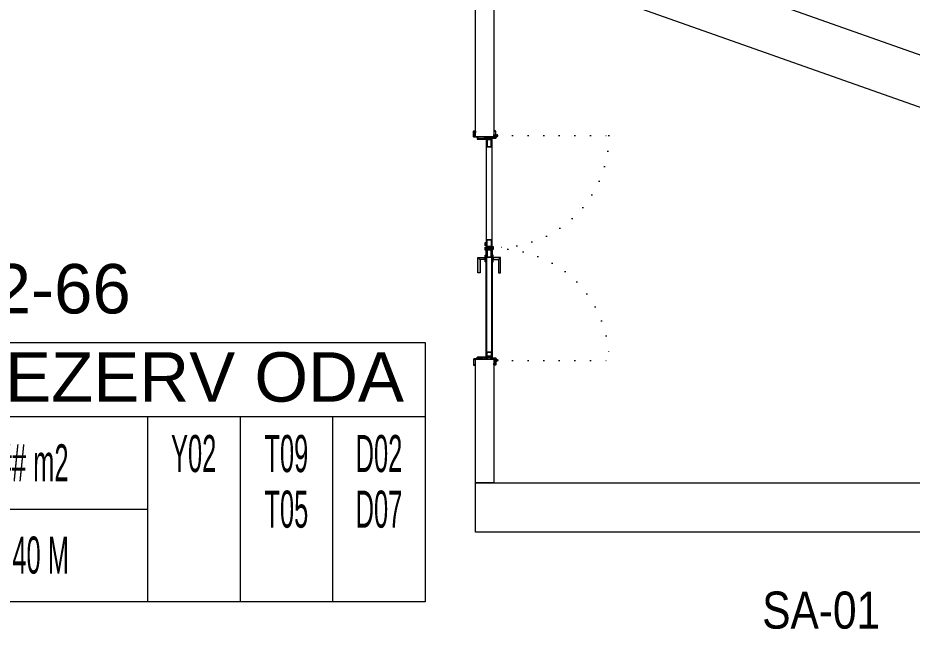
# Model space of a CAD drawing. Header units: metres. Extents: x -13621 to 152406, y -16073 to 22221.
# Drawn here: x 4535 to 5259, y 6551 to 7046 of the extents above; entities that cross this region are included whole.
import ezdxf
from ezdxf.enums import TextEntityAlignment as Align

# ---------------------------------------------------------------- set-up
doc = ezdxf.new("R2010")
doc.units = ezdxf.units.M
doc.header["$LTSCALE"] = 100
doc.header["$MEASUREMENT"] = 0
doc.linetypes.add('DOT2', pattern=[0.125, 0, -0.125])
doc.linetypes.add('HIDDEN', pattern=[0.375, 0.25, -0.125])
doc.layers.get('0').update_dxf_attribs({"color": 9, "lineweight": 9})
for name, color, linetype, lineweight in [('00', 9, 'Continuous', 9), ('01', 9, 'Continuous', 9), ('05S', 9, 'Continuous', 9), ('06B', 9, 'Continuous', 9), ('06C', 9, 'Continuous', 9), ('09', 9, 'Continuous', 9), ('10', 9, 'Continuous', 9), ('20', 9, 'DOT2', 9), ('21', 9, 'Continuous', 9), ('21_mahal200', 9, 'Continuous', 9)]:
    doc.layers.add(name, color=color, linetype=linetype, lineweight=lineweight)
doc.styles.add('Arial', font='arial.ttf', dxfattribs={"height": 2.5})
doc.styles.add('MuuM_TEXT-STANDART', font='ARIALN.TTF')

# ---------------------------------------------------------------- blocks, each defined once
blk = doc.blocks.new('2.bod.sitatik')
at = {"layer": '01'}
for points in [[(10945.13, -4163.64), (9032.01, -3217.48), (6612.68, -2131.83), (4752.35, -1474.85)], [(4764.16, -1436.6), (6627.56, -2094.66), (9049.07, -3181.3), (10964.62, -4128.65)]]:
    blk.add_lwpolyline(points, dxfattribs=at)
blk.add_lwpolyline([(4905, -1960), (5355, -1960), (5355, -2240), (5355, -2240), (5355, -2590), (4905, -2590), (4905, -2550), (5315, -2550), (5315, -2280), (4905, -2280), (4905, -2240), (5315, -2240), (5315, -2000), (4905, -2000), (4905, -1960)], close=True, dxfattribs=at)
blk = doc.blocks.new('prf-scr2')
at = {"linetype": 'DOT2', "ltscale": 10}
blk.add_line((0, 0.19), (0, -1.06), dxfattribs=at)
for p, q in [((0.09, -0.24), (-0.09, -0.2)), ((-0.09, -0.24), (0.09, -0.28)), ((0.09, -0.32), (-0.09, -0.28)), ((-0.09, -0.32), (0.09, -0.36)), ((0.09, -0.4), (-0.09, -0.36)), ((-0.09, -0.4), (0.09, -0.44)), ((0.09, -0.48), (-0.09, -0.44)), ((-0.09, -0.48), (0.09, -0.52)), ((0.09, -0.56), (-0.09, -0.52)), ((-0.09, -0.56), (0.09, -0.6)), ((0.09, -0.64), (-0.09, -0.6)), ((-0.09, -0.64), (0.09, -0.68)), ((0.09, -0.72), (-0.09, -0.68)), ((-0.09, -0.72), (0.09, -0.76)), ((0.06, -0.84), (-0.08, -0.76)), ((-0.07, -0.8), (0.06, -0.84)), ((0.09, -0.17), (0, -0.15)), ((0, -0.18), (0.09, -0.2))]:
    blk.add_line(p, q)
blk.add_lwpolyline([(0.23, 0), (-0.23, 0), (-0.23, -0.01), (-0.12, -0.14), (0.12, -0.14), (0.23, -0.01), (0.23, 0)], close=True)
for points in [[(0.23, -0.01), (-0.23, -0.01)], [(-0.09, -0.14), (-0.09, -0.2), (-0.12, -0.22), (-0.12, -0.23), (-0.09, -0.24), (-0.09, -0.28), (-0.12, -0.3), (-0.12, -0.31), (-0.09, -0.32), (-0.09, -0.36), (-0.12, -0.38), (-0.12, -0.39), (-0.09, -0.4), (-0.09, -0.44), (-0.12, -0.46), (-0.12, -0.46), (-0.09, -0.48), (-0.09, -0.52), (-0.12, -0.54), (-0.12, -0.54), (-0.09, -0.56), (-0.09, -0.6), (-0.12, -0.62), (-0.12, -0.62), (-0.09, -0.64), (-0.09, -0.68), (-0.12, -0.69), (-0.12, -0.7), (-0.09, -0.72), (-0.09, -0.73), (-0.08, -0.76), (-0.1, -0.77), (-0.1, -0.78), (-0.07, -0.8), (-0.01, -0.94), (0, -0.95), (0.01, -0.94), (0.08, -0.76), (0.09, -0.76), (0.12, -0.74), (0.12, -0.73), (0.09, -0.72), (0.09, -0.68), (0.12, -0.66), (0.12, -0.66), (0.09, -0.64), (0.09, -0.6), (0.12, -0.58), (0.12, -0.58), (0.09, -0.56), (0.09, -0.52), (0.12, -0.5), (0.12, -0.5), (0.09, -0.48), (0.09, -0.44), (0.12, -0.43), (0.12, -0.42), (0.09, -0.4), (0.09, -0.36), (0.12, -0.35), (0.12, -0.34), (0.09, -0.32), (0.09, -0.28), (0.12, -0.27), (0.12, -0.26), (0.09, -0.24), (0.09, -0.2), (0.12, -0.19), (0.12, -0.18), (0.09, -0.17), (0.09, -0.14)]]:
    blk.add_lwpolyline(points)
blk = doc.blocks.new('gr-p-barel kilitli kapı kolu')
at = {"layer": '05S'}
h = blk.add_hatch(color=256, dxfattribs=at)
h.paths.add_polyline_path([(1.3, 0.8), (-1.3, 0.8), (-1.3, 0.7), (1.3, 0.7)])
h.paths.add_polyline_path([(2.75, 0.7), (-2.75, 0.7), (-2.75, 0), (2.75, 0)])
h.paths.add_polyline_path([(-11.7, 4.9), (-11.7, 6.7), (0.9, 6.7), (0.9, 0.8), (-0.9, 0.8), (-0.9, 4.9)])
at = {"flags": 128}
for points in [[(-0.9, 0.8), (-0.9, 4.9), (-11.7, 4.9), (-11.7, 6.7), (0.9, 6.7), (0.9, 0.8)], [(-0.8, 5), (0.8, 6.6)]]:
    blk.add_lwpolyline(points, dxfattribs=at)
blk.add_lwpolyline([(-2.75, 0), (-2.75, 0.7), (2.75, 0.7), (2.75, 0)])
blk.add_lwpolyline([(-1.3, 0.7), (1.3, 0.7), (1.3, 0.8), (-1.3, 0.8)], close=True)
blk = doc.blocks.new('p-de-02')
at = {"layer": '06C'}
blk.add_lwpolyline([(106.3, -16.61, 1), (106.3, -15.81), (104.3, -15.81), (104.3, -16.61), (106.41, -16.61)], format="xyb", dxfattribs=at)
blk.add_arc((106.3, -16.21), 0.5, 233.1301, 126.8699, dxfattribs=at)
at = {"layer": '09'}
for p, q in [((108.1, -16.71), (108.1, -16.55)), ((108.2, -16.71), (108.2, -16.55)), ((108.3, -16.55), (108.3, -16.71)), ((108.4, -16.71), (108.4, -16.55)), ((108.5, -16.55), (108.5, -16.71)), ((108.6, -16.71), (108.6, -16.55)), ((108.7, -16.55), (108.7, -16.71)), ((108.8, -16.55), (108.8, -16.71)), ((109.3, -21.85), (109.3, -21.7)), ((109.4, -21.7), (109.4, -21.85)), ((109.5, -21.85), (109.5, -21.7)), ((109.6, -21.7), (109.6, -21.85)), ((109.7, -21.85), (109.7, -21.7)), ((109.8, -21.7), (109.8, -21.85)), ((109.9, -21.85), (109.9, -21.7)), ((110, -21.85), (110, -21.7))]:
    blk.add_line(p, q, dxfattribs=at)
at = {"layer": '10'}
for points in [[(14.2, -6.8, -0.414214), (14.3, -6.7), (18.7, -6.7, -0.414214), (18.8, -6.8), (18.8, -14.1), (19, -14.1), (19, -6.8, 0.414214), (18.7, -6.5), (14.3, -6.5, 0.414214), (14, -6.8), (14, -7.7, 0.414214), (14.3, -8), (15.4, -8), (15.4, -7.8), (14.3, -7.8, -0.414214), (14.2, -7.7)], [(203.4, -6.8, 0.414214), (203.3, -6.7), (198.9, -6.7, 0.414214), (198.8, -6.8), (198.8, -14.1), (198.6, -14.1), (198.6, -6.8, -0.414214), (198.9, -6.5), (203.3, -6.5, -0.414214), (203.6, -6.8), (203.6, -7.7, -0.414214), (203.3, -8), (202.2, -8), (202.2, -7.8), (203.3, -7.8, 0.414214), (203.4, -7.7)], [(19, -9.7, -0.414214), (19.3, -9.4), (20.3, -9.4, -0.414214), (20.6, -9.7), (20.6, -16.1, -0.414214), (20.3, -16.4, -0.414214), (20, -16.1), (20, -15.2), (19, -15.2), (19, -24.2, -0.414214), (18.7, -24.5), (14.3, -24.5, -0.414214), (14, -24.2), (14, -23.3, -0.414214), (14.3, -23), (15.4, -23), (15.4, -23.2), (14.3, -23.2, 0.414214), (14.2, -23.3), (14.2, -24.2, 0.414214), (14.3, -24.3), (18.7, -24.3, 0.414214), (18.8, -24.2), (18.8, -15), (20.2, -15), (20.2, -16.1, 0.414214), (20.3, -16.2, 0.414214), (20.4, -16.1), (20.4, -9.7, 0.414214), (20.3, -9.6), (19.3, -9.6, 0.414214), (19.2, -9.7), (19.2, -10.6), (19, -10.6)], [(198.6, -9.7, 0.414214), (198.3, -9.4), (197.3, -9.4, 0.414214), (197, -9.7), (197, -16.1, 0.414214), (197.3, -16.4, 0.414214), (197.6, -16.1), (197.6, -15.2), (198.6, -15.2), (198.6, -24.2, 0.414214), (198.9, -24.5), (203.3, -24.5, 0.414214), (203.6, -24.2), (203.6, -23.3, 0.414214), (203.3, -23), (202.2, -23), (202.2, -23.2), (203.3, -23.2, -0.414214), (203.4, -23.3), (203.4, -24.2, -0.414214), (203.3, -24.3), (198.9, -24.3, -0.414214), (198.8, -24.2), (198.8, -15), (197.4, -15), (197.4, -16.1, -0.414214), (197.3, -16.2, -0.414214), (197.2, -16.1), (197.2, -9.7, -0.414214), (197.3, -9.6), (198.3, -9.6, -0.414214), (198.4, -9.7), (198.4, -10.6), (198.6, -10.6)], [(18.42, -25.01), (19.8, -24.37), (19.8, -21.5), (20, -21.5), (20, -24.5), (18.53, -25.18, -14.796002)], [(199.18, -25.01), (197.8, -24.37), (197.8, -21.5), (197.6, -21.5), (197.6, -24.5), (199.07, -25.18, 14.796002)]]:
    blk.add_lwpolyline(points, format="xyb", close=True, dxfattribs=at)
for points in [[(108.2, -20.05), (108.2, -18.05), (108.5, -18.05), (108.5, -17.01), (20.3, -17.01), (20.3, -18.05), (20.6, -18.05), (20.6, -20.05), (20.3, -20.05), (20.3, -18.35), (20, -18.35), (20, -16.71), (108.8, -16.71), (108.8, -18.35), (108.5, -18.35), (108.5, -20.05)], [(108.2, -18.05), (108.2, -20.05), (108.8, -20.05), (108.8, -21.7), (20, -21.7), (20, -20.05), (20.6, -20.05), (20.6, -18.05), (20.9, -18.05), (20.9, -20.35), (20.3, -20.35), (20.3, -21.4), (108.5, -21.4), (108.5, -20.35), (107.9, -20.35), (107.9, -18.05), (108.2, -18.05)], [(109.9, -20.05), (109.9, -18.05), (109.6, -18.05), (109.6, -17.01), (197.3, -17.01), (197.3, -18.05), (197, -18.05), (197, -20.05), (197.3, -20.05), (197.3, -18.35), (197.6, -18.35), (197.6, -16.71), (109.3, -16.71), (109.3, -18.35), (109.6, -18.35), (109.6, -20.05)], [(109.9, -18.05), (109.9, -20.05), (109.3, -20.05), (109.3, -21.7), (197.6, -21.7), (197.6, -20.05), (197, -20.05), (197, -18.05), (196.7, -18.05), (196.7, -20.35), (197.3, -20.35), (197.3, -21.4), (109.6, -21.4), (109.6, -20.35), (110.2, -20.35), (110.2, -18.05), (109.9, -18.05)]]:
    blk.add_lwpolyline(points, dxfattribs=at)
for points in [[(20.9, -17.2), (26.9, -17.2), (26.9, -21.2), (20.9, -21.2)], [(21.2, -17.5), (26.6, -17.5), (26.6, -20.9), (21.2, -20.9)], [(107.9, -17.2), (101.9, -17.2), (101.9, -21.2), (107.9, -21.2)], [(107.6, -17.5), (102.2, -17.5), (102.2, -20.9), (107.6, -20.9)], [(110, -16.05), (108.1, -16.05), (108.1, -16.55), (110.6, -16.55), (110.6, -16.55), (110.6, -16.05)], [(110.2, -17.2), (116.2, -17.2), (116.2, -21.2), (110.2, -21.2)], [(110.5, -17.5), (115.9, -17.5), (115.9, -20.9), (110.5, -20.9)], [(196.7, -17.2), (192.7, -17.2), (192.7, -21.2), (196.7, -21.2)], [(196.4, -17.5), (193, -17.5), (193, -20.9), (196.4, -20.9)], [(108.1, -22.35), (110, -22.35), (110, -21.85), (108.1, -21.85), (107.5, -21.85), (107.5, -22.35)]]:
    blk.add_lwpolyline(points, close=True, dxfattribs=at)
for centre in [(17.85, -25.5), (199.75, -25.5)]:
    blk.add_circle(centre, 0.55, dxfattribs=at)
at = {"layer": '20'}
for p, q in [((17.85, -25.5), (17.85, -116.03)), ((199.75, -25.5), (199.75, -116.03))]:
    blk.add_line(p, q, dxfattribs=at)
at = {"layer": '20', "linetype": 'HIDDEN'}
for points in [[(18.6, -24.3), (18.6, -23), (17.1, -23), (17.1, -24.3)], [(18.4, -24.99), (18.4, -23.2), (17.3, -23.2), (17.3, -24.99)], [(199, -24.3), (199, -23), (200.5, -23), (200.5, -24.3)], [(199.2, -24.99), (199.2, -23.2), (200.3, -23.2), (200.3, -24.99)]]:
    blk.add_lwpolyline(points, dxfattribs=at)
at = {"layer": '20'}
for centre, start, end in [((17.85, -25.5), 270, 2.4057), ((199.75, -25.5), 177.5943, 270)]:
    blk.add_arc(centre, 90.53, start, end, dxfattribs=at)
at = {"layer": '06B', "xscale": -1}
blk.add_blockref('gr-p-barel kilitli kapı kolu', (117.3, -16.69), dxfattribs=at)
at = {"layer": '06B', "rotation": 180}
blk.add_blockref('gr-p-barel kilitli kapı kolu', (117.3, -21.71), dxfattribs=at)
at = {"layer": '10', "xscale": -1, "rotation": 90}
for p in [(20.3, -19.2), (109.6, -19.2)]:
    blk.add_blockref('prf-scr2', p, dxfattribs=at)
at = {"layer": '10', "rotation": 270}
for p in [(108.5, -19.2), (197.3, -19.2)]:
    blk.add_blockref('prf-scr2', p, dxfattribs=at)
blk = doc.blocks.new('0_roomno2')
blk.add_lwpolyline([(19.375, -10.5), (0, -10.5), (0, 0), (19.375, 0)], close=True)
for points in [[(0, -3), (19.375, -3)], [(8.125, -3), (8.125, -10.5)], [(11.875, -3), (11.875, -10.5)], [(15.625, -3), (15.625, -10.5)], [(0, -6.75), (8.125, -6.75)]]:
    blk.add_lwpolyline(points)
at = {"style": 'MuuM_TEXT-STANDART', "width": 0.6}
blk.add_text('H:', height=1.5, dxfattribs=at).set_placement((0.35, -8.608), align=Align.MIDDLE_LEFT)
at = {"style": 'Arial'}
blk.add_attdef('ODANO', (0, 1.17), '', height=2, dxfattribs=at)
blk.add_attdef('MEKANADI', text='', height=2, dxfattribs=at).set_placement((0.35, -3), align=Align.BOTTOM_LEFT)
at = {"style": 'MuuM_TEXT-STANDART', "width": 0.6}
for tag, p in [('YER01', (10, -4.5)), ('TAVAN01', (13.75, -4.5)), ('DUVAR01', (17.5, -4.5)), ('YER02', (10, -6.75)), ('TAVAN02', (13.75, -6.75)), ('DUVAR02', (17.5, -6.75)), ('YER03', (10, -9)), ('TAVAN03', (13.75, -9)), ('DUVAR03', (17.5, -9))]:
    blk.add_attdef(tag, text='', height=1.5, dxfattribs=at).set_placement(p, align=Align.MIDDLE_CENTER)
for tag, p in [('M2', (0.35, -4.875)), ('TEMIZTAVANYUKSEKLIGI', (1.8, -8.608))]:
    blk.add_attdef(tag, text='', height=1.5, dxfattribs=at).set_placement(p, align=Align.MIDDLE_LEFT)
blk = doc.blocks.new('2.bod.Mimari')
at = {"layer": '00'}
blk.add_lwpolyline([(4905, -1680), (4905, -1528.76), (4920, -1534.06), (4920, -1680), (4905, -1680)], dxfattribs=at)
blk.add_lwpolyline([(4920, -1860), (4920, -1960), (4905, -1960), (4905, -1860)], close=True, dxfattribs=at)
at = {"layer": '10', "xscale": -1, "rotation": 90}
blk.add_blockref('p-de-02', (4897, -1661.2), dxfattribs=at)
at = {"layer": '21_mahal200'}
ref = blk.add_blockref('0_roomno2', (4476.99, -1846.33), dxfattribs=dict(at, xscale=20, yscale=20, zscale=20))
ref.add_attrib('ODANO', 'B2-66', (4476.99, -1822.93), dxfattribs={"layer": '0', "height": 40, "style": 'Arial'})
ref.add_attrib('MEKANADI', 'REZERV ODA', dxfattribs={"layer": '0', "height": 40, "style": 'Arial'}).set_placement((4483.99, -1906.33), align=Align.BOTTOM_LEFT)
ref.add_attrib('M2', '##### m2', dxfattribs={"layer": '0', "height": 30, "style": 'MuuM_TEXT-STANDART', "width": 0.6}).set_placement((4483.99, -1943.83), align=Align.MIDDLE_LEFT)
ref.add_attrib('TEMIZTAVANYUKSEKLIGI', '2.40 M', dxfattribs={"layer": '0', "height": 30, "style": 'MuuM_TEXT-STANDART', "width": 0.6}).set_placement((4512.99, -2018.49), align=Align.MIDDLE_LEFT)
ref.add_attrib('YER01', 'Y02', dxfattribs={"layer": '0', "height": 30, "style": 'MuuM_TEXT-STANDART', "width": 0.6}).set_placement((4676.99, -1936.33), align=Align.MIDDLE_CENTER)
ref.add_attrib('TAVAN01', 'T09', dxfattribs={"layer": '0', "height": 30, "style": 'MuuM_TEXT-STANDART', "width": 0.6}).set_placement((4751.99, -1936.33), align=Align.MIDDLE_CENTER)
ref.add_attrib('DUVAR01', 'D02', dxfattribs={"layer": '0', "height": 30, "style": 'MuuM_TEXT-STANDART', "width": 0.6}).set_placement((4826.99, -1936.33), align=Align.MIDDLE_CENTER)
ref.add_attrib('TAVAN02', 'T05', dxfattribs={"layer": '0', "height": 30, "style": 'MuuM_TEXT-STANDART', "width": 0.6}).set_placement((4751.99, -1981.33), align=Align.MIDDLE_CENTER)
ref.add_attrib('DUVAR02', 'D07', dxfattribs={"layer": '0', "height": 30, "style": 'MuuM_TEXT-STANDART', "width": 0.6}).set_placement((4826.99, -1981.33), align=Align.MIDDLE_CENTER)
at = {"layer": '21', "style": 'MuuM_TEXT-STANDART'}
blk.add_text('SA-01', height=30, dxfattribs=at).set_placement((5137.19, -2078.04))

msp = doc.modelspace()

# ---------------------------------------------------------------- block references
for name in ['2.bod.sitatik', '2.bod.Mimari']:
    msp.add_blockref(name, (0, 8630))

doc.saveas('drawing.dxf')
